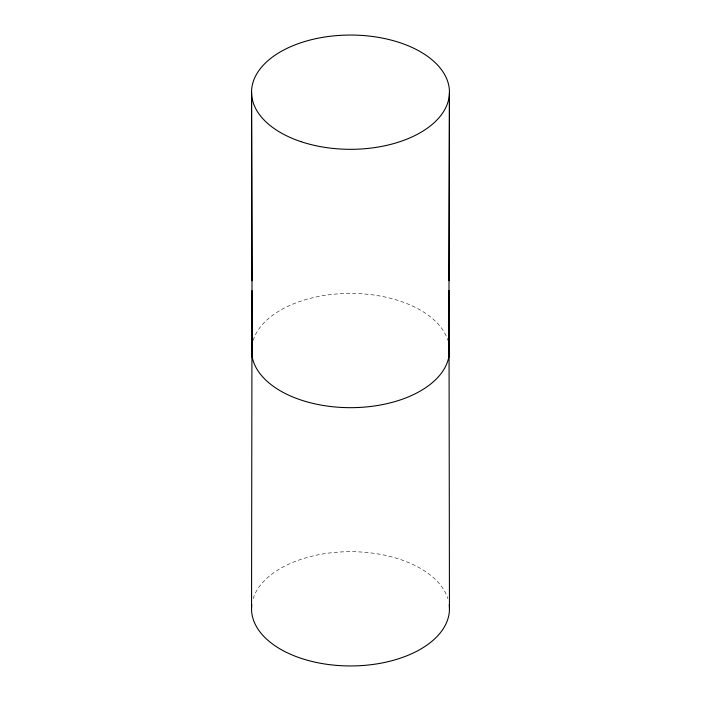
<?xml version="1.0" encoding="UTF-8"?>
<svg xmlns="http://www.w3.org/2000/svg" width="701" height="701" viewBox="0 0 701 701"><rect width="100%" height="100%" fill="white"/><g stroke="black" fill="none" stroke-linecap="round" stroke-linejoin="round"><path stroke-width="0.53" stroke-dasharray="3.5 2.63" d="M253.114 340.406A98.955 57.132 0 0 1 350.5 293.412A98.955 57.132 0 0 1 447.886 340.406M253.114 598.672A98.955 57.132 0 0 1 350.5 551.687A98.955 57.132 0 0 1 447.886 598.672"/><path stroke-width="1.05" d="M251.545 608.538L252.036 290.643M448.964 290.529L449.455 609.09M448.99 280.68L449.455 92.462L448.833 356.94M252.01 280.812L251.545 91.91L252.167 356.94M448.447 342.412A98.955 57.132 0 0 1 350.5 407.675A98.955 57.132 0 0 1 252.553 342.412M449.21 604.744A98.955 57.132 0 0 1 350.5 665.95A98.955 57.132 0 0 1 251.79 604.744M301.018 141.663A98.955 57.132 0 0 0 449.455 92.181A98.955 57.132 0 0 0 301.018 42.708A98.955 57.132 0 0 0 301.018 141.663"/></g></svg>
